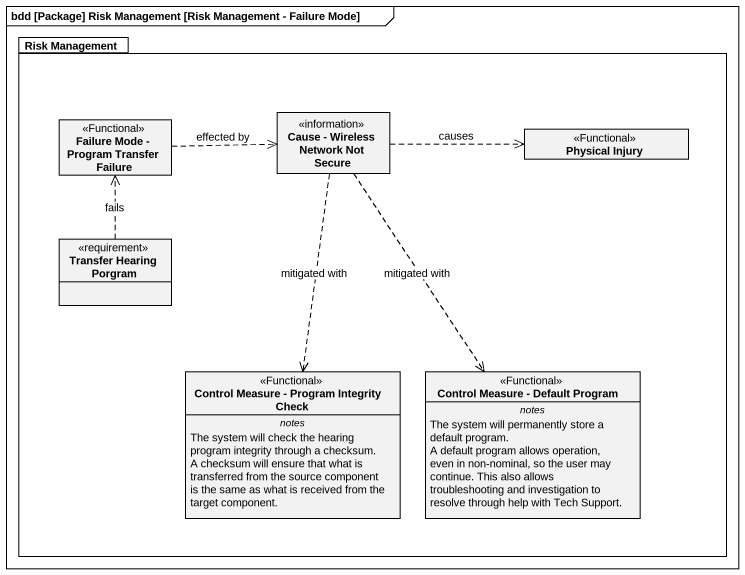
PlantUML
@startuml
mainframe bdd [Package] Risk Management [Risk Management - Failure Mode]
hide circle
hide empty members
package "Risk Management" as Risk_Management {
  class "Failure Mode - Program Transfer Failure" as Failure_Mode_Program <<Functional>>
  class "Cause - Wireless Network Not Secure" as Cause_Wireless_Network_Not <<information>>
  class "Physical Injury" as Physical_Injury <<Functional>>
  class "Transfer Hearing Porgram" as Transfer_Hearing_Porgram <<requirement>>
  class "Control Measure - Program Integrity Check" as Control_Measure_Program <<Functional>> {
    -- notes --
    The system will check the hearing program integrity through a checksum.
    A checksum will ensure that what is transferred from the source component is the same as what is received from the target component.
  }
  class "Control Measure - Default Program" as Control_Measure_Default <<Functional>> {
    -- notes --
    The system will permanently store a default program.
    A default program allows operation, even in non-nominal, so the user may continue. This also allows troubleshooting and investigation to resolve through help with Tech Support.
  }
}
Failure_Mode_Program .right.> Cause_Wireless_Network_Not : effected by
Cause_Wireless_Network_Not .right.> Physical_Injury : causes
Cause_Wireless_Network_Not ..> Control_Measure_Program : mitigated with
Cause_Wireless_Network_Not ..> Control_Measure_Default : mitigated with
Transfer_Hearing_Porgram .up.> Failure_Mode_Program : fails
@enduml
